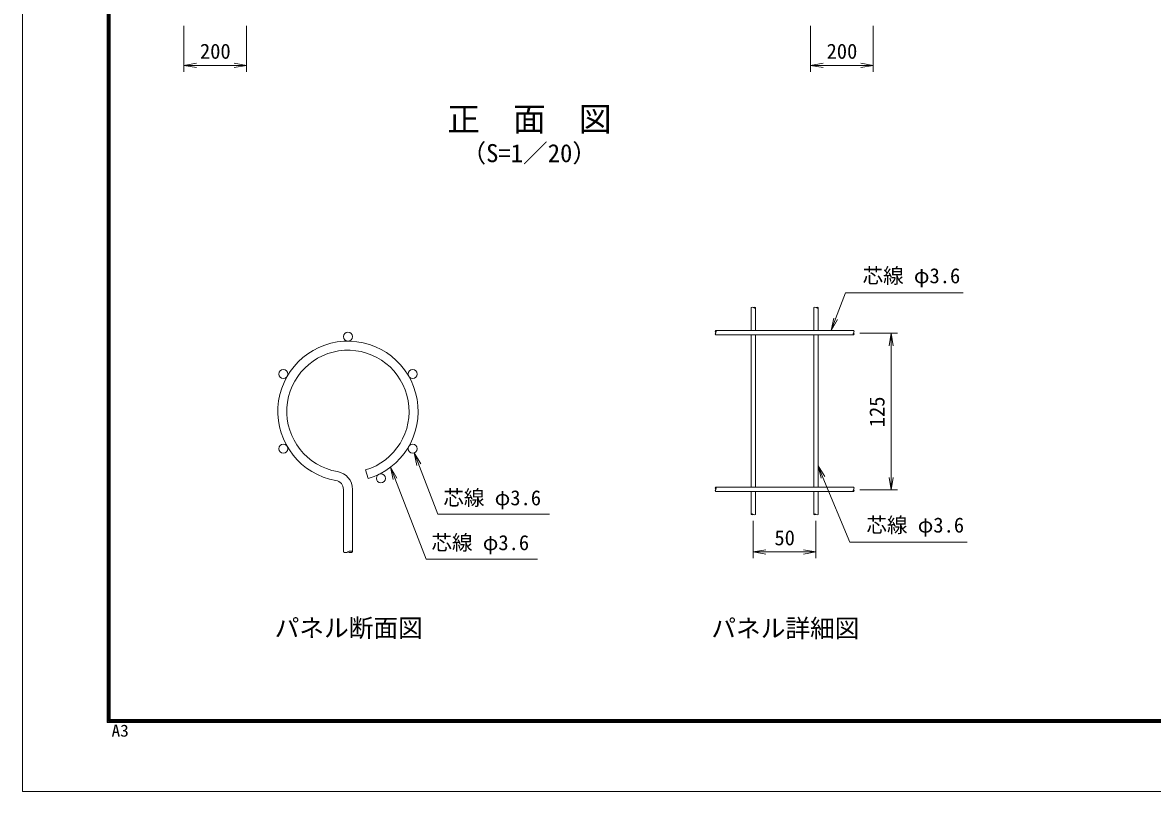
# Model space of a CAD drawing. Units: millimetres, scale not verified, with parts at other scales. Extents: x -4200 to 4200, y -2970 to 2970.
# Drawn here: x -4200 to -594, y -2970 to -516 of the extents above; entities that cross this region are included whole.
import ezdxf
from ezdxf.enums import TextEntityAlignment as Align

# ---------------------------------------------------------------- set-up
doc = ezdxf.new("R2010")
doc.units = ezdxf.units.MM
doc.header["$LTSCALE"] = 20
for name, color, linetype, lineweight in [('0-0_D-TTL-TXT', 7, 'Continuous', 18), ('0-5_D-STR2', 7, 'Continuous', 9), ('0-6_D-STR-DIM', 7, 'Continuous', 9), ('0-7_0', 7, 'Continuous', 9), ('0-A_D-STR-TXT', 7, 'Continuous', 9), ('0-D_D-TTL', 7, 'Continuous', 9)]:
    doc.layers.add(name, color=color, linetype=linetype, lineweight=lineweight)
doc.styles.add('ＭＳ ゴシック', font='')
doc.styles.get('ＭＳ ゴシック').set_extended_font_data('MS Gothic')

# ---------------------------------------------------------------- blocks, each defined once
blk = doc.blocks.new('_Open')
at = {"layer": '0-7_0'}
blk.add_line((-20, 3.33), (0, 0), dxfattribs=at)
blk.add_lwpolyline([(-20, -3.33), (0, 0), (-20, 0)], dxfattribs=at)

msp = doc.modelspace()

# ---------------------------------------------------------------- linework, layer by layer
at = {"layer": '0-5_D-STR2'}
for p, q in [((-1875.09, -1425.91), (-1875.09, -1498.71)), ((-1860.69, -1425.91), (-1860.69, -1498.71)), ((-1675.09, -1425.91), (-1675.09, -1498.71)), ((-1660.69, -1425.91), (-1660.69, -1498.71)), ((-1547.89, -1498.71), (-1987.89, -1498.71)), ((-1547.89, -1513.11), (-1987.89, -1513.11)), ((-1875.09, -1513.11), (-1875.09, -1998.71)), ((-1860.69, -1513.11), (-1860.69, -1998.71)), ((-1675.09, -1513.11), (-1675.09, -1998.71)), ((-1660.69, -1513.11), (-1660.69, -1998.71)), ((-3105.72, -1943.97), (-3097.49, -1971.57)), ((-3175.9, -2205.17), (-3175.9, -2005.99)), ((-3147.1, -2205.17), (-3147.1, -2005.99)), ((-1547.89, -1998.71), (-1987.89, -1998.71)), ((-1547.89, -2013.11), (-1987.89, -2013.11)), ((-1875.09, -2013.11), (-1875.09, -2085.91)), ((-1860.69, -2013.11), (-1860.69, -2085.91)), ((-1675.09, -2013.11), (-1675.09, -2085.91)), ((-1660.69, -2013.11), (-1660.69, -2085.91))]:
    msp.add_line(p, q, dxfattribs=at)
for centre in [(-3161.5, -1518.51), (-3367.96, -1637.71), (-2955.04, -1637.71), (-3367.96, -1876.11), (-2955.04, -1876.11), (-3056.55, -1970.97)]:
    msp.add_circle(centre, 14.4, dxfattribs=at)
for centre, radius, start, end in [((-3161.5, -1756.91), 224, 286.60421, 260.16066), ((-3161.5, -1756.91), 195.2, 286.60421, 260.16066), ((-3204.7, -2005.99), 28.8, 0, 80.16066), ((-3204.7, -2005.99), 57.6, 0, 80.16066)]:
    msp.add_arc(centre, radius, start, end, dxfattribs=at)
at = {"layer": '0-6_D-STR-DIM'}
for p, q in [((-3684.97, -526.02), (-3684.97, -672.66)), ((-3484.97, -526.02), (-3484.97, -672.66)), ((-1684.97, -526.02), (-1684.97, -672.66)), ((-1484.97, -526.02), (-1484.97, -672.66)), ((-3644.97, -652.66), (-3524.97, -652.66)), ((-1644.97, -652.66), (-1524.97, -652.66)), ((-1527.89, -1507.71), (-1407.89, -1507.71)), ((-1427.89, -1967.71), (-1427.89, -1547.71)), ((-1527.89, -2007.71), (-1407.89, -2007.71)), ((-1867.89, -2105.91), (-1867.89, -2225.63)), ((-1667.89, -2105.91), (-1667.89, -2225.63)), ((-1707.89, -2198.97), (-1667.89, -2205.63)), ((-1827.89, -2212.3), (-1867.89, -2205.63)), ((-1827.89, -2205.63), (-1707.89, -2205.63))]:
    msp.add_line(p, q, dxfattribs=at)
for points in [[(-1827.89, -2198.97), (-1867.89, -2205.63), (-1827.89, -2205.63)], [(-1707.89, -2212.3), (-1667.89, -2205.63), (-1707.89, -2205.63)]]:
    msp.add_lwpolyline(points, dxfattribs=at)
for centre, radius, start, end in [((-1871.49, -1429.53), 5.11, 45.18146, 134.81854), ((-1864.29, -1429.53), 5.11, 45.18146, 134.81854), ((-1864.29, -1422.29), 5.11, 225.18146, 314.81854), ((-1671.49, -1429.53), 5.11, 45.18146, 134.81854), ((-1664.29, -1429.53), 5.11, 45.18146, 134.81854), ((-1664.29, -1422.29), 5.11, 225.18146, 314.81854), ((-1984.26, -1502.31), 5.11, 135.18146, 224.81854), ((-1984.26, -1509.51), 5.11, 135.18146, 224.81854), ((-1991.51, -1502.31), 5.11, 315.18146, 44.81854), ((-1544.26, -1509.51), 5.11, 135.18146, 224.81854), ((-1551.51, -1502.31), 5.11, 315.18146, 44.81854), ((-1551.51, -1509.51), 5.11, 315.18146, 44.81854), ((-1984.26, -2002.31), 5.11, 135.18146, 224.81854), ((-1984.26, -2009.51), 5.11, 135.18146, 224.81854), ((-1991.51, -2002.31), 5.11, 315.18146, 44.81854), ((-1544.26, -2009.51), 5.11, 135.18146, 224.81854), ((-1551.51, -2002.31), 5.11, 315.18146, 44.81854), ((-1551.51, -2009.51), 5.11, 315.18146, 44.81854), ((-1871.49, -2089.53), 5.11, 45.18146, 134.81854), ((-1871.49, -2082.29), 5.11, 225.18146, 314.81854), ((-1864.29, -2082.29), 5.11, 225.18146, 314.81854), ((-1671.49, -2089.53), 5.11, 45.18146, 134.81854), ((-1671.49, -2082.29), 5.11, 225.18146, 314.81854), ((-1664.29, -2082.29), 5.11, 225.18146, 314.81854), ((-3168.7, -2195.57), 12, 233.12027, 306.87973), ((-3154.3, -2214.77), 12, 53.12027, 126.87973), ((-3154.3, -2195.57), 12, 233.12027, 306.87973)]:
    msp.add_arc(centre, radius, start, end, dxfattribs=at)
at = {"layer": '0-A_D-STR-TXT'}
for p, q in [((-1598.85, -1463.78), (-1619.44, -1498.71)), ((-1651.57, -1970.13), (-1660.69, -1930.62))]:
    msp.add_line(p, q, dxfattribs=at)
for points in [[(-1611.29, -1458.98), (-1619.44, -1498.71), (-1605.07, -1461.38), (-1573.31, -1378.89), (-1197.73, -1378.89)], [(-2518.66, -2085.34), (-2874.24, -2085.34), (-2949.13, -1891.41)], [(-2556.75, -2228.47), (-2912.33, -2228.47), (-3024.94, -1936.88)], [(-1639.24, -1965.04), (-1660.69, -1930.62), (-1645.4, -1967.59), (-1559.81, -2174.63), (-1185.5, -2174.63)]]:
    msp.add_lwpolyline(points, dxfattribs=at)
at = {"layer": '0-D_D-TTL', "color": 2, "lineweight": 18}
msp.add_lwpolyline([(-4200, 2970), (4200, 2970), (4200, -2970), (-4200, -2970)], close=True, dxfattribs=at)
at = {"layer": '0-D_D-TTL'}
for points in [[(-3930, 2750), (3930, 2750), (3930, -2750), (-3930, -2750)], [(-3927.5, 2747.5), (3927.5, 2747.5), (3927.5, -2747.5), (-3927.5, -2747.5)], [(-3925, 2745), (3925, 2745), (3925, -2745), (-3925, -2745)], [(-3922.5, 2742.5), (3922.5, 2742.5), (3922.5, -2742.5), (-3922.5, -2742.5)], [(-3920, 2740), (3920, 2740), (3920, -2740), (-3920, -2740)]]:
    msp.add_lwpolyline(points, close=True, dxfattribs=at)

# ---------------------------------------------------------------- block references
at = {"layer": '0-6_D-STR-DIM', "xscale": 2, "yscale": 2}
for p, rotation in [((-3684.97, -652.66), 180), ((-1684.97, -652.66), 180), ((-1427.89, -1507.71), 90), ((-1427.89, -2007.71), 270)]:
    msp.add_blockref('_Open', p, dxfattribs=dict(at, rotation=rotation))
for p in [(-3484.97, -652.66), (-1484.97, -652.66)]:
    msp.add_blockref('_Open', p, dxfattribs=at)
at = {"layer": '0-A_D-STR-TXT', "xscale": 2, "yscale": 2, "rotation": 111.11539}
for p in [(-2949.85, -1889.54), (-3025.66, -1935.02)]:
    msp.add_blockref('_Open', p, dxfattribs=at)

# ---------------------------------------------------------------- texts
at = {"layer": '0-0_D-TTL-TXT', "style": 'ＭＳ ゴシック'}
for s, height, p in [('正\u3000面\u3000図', 76.98, (-2844.87, -885.73)), ('（S=1／20）', 57.77, (-2799.39, -978.93)), ('パネル断面図', 57.77, (-3395.41, -2494.49)), ('パネル詳細図', 57.77, (-2001.8, -2495.41))]:
    msp.add_text(s, height=height, dxfattribs=at).set_placement(p, align=Align.BOTTOM_LEFT)
at = {"layer": '0-6_D-STR-DIM', "style": 'ＭＳ ゴシック'}
for s, p in [('200', (-3633.97, -645.91)), ('200', (-1633.97, -645.91)), ('50', (-1800.51, -2198.88))]:
    msp.add_text(s, height=48.09, dxfattribs=at).set_placement(p, align=Align.BOTTOM_LEFT)
msp.add_text('125', height=48.09, rotation=90, dxfattribs=at).set_placement((-1434.64, -1807.71), align=Align.BOTTOM_LEFT)
at = {"layer": '0-A_D-STR-TXT', "style": 'ＭＳ ゴシック'}
for p in [(-1519.09, -1362.5), (-2857.05, -2071.24), (-1506.85, -2158.24), (-2895.14, -2214.37)]:
    msp.add_text('芯線 φ3.6', height=48.09, dxfattribs=at).set_placement(p, align=Align.BOTTOM_LEFT)
at = {"layer": '0-D_D-TTL', "style": 'ＭＳ ゴシック', "width": 1.05}
msp.add_text('A3', height=38.48, dxfattribs=at).set_placement((-3916.09, -2806.81), align=Align.BOTTOM_LEFT)

doc.saveas('drawing.dxf')
